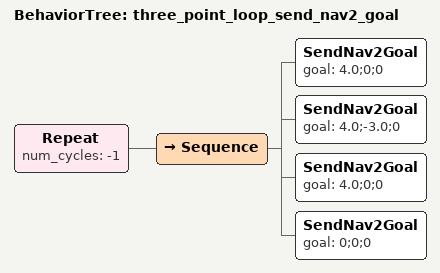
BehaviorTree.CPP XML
<?xml version="1.0" encoding="UTF-8"?>
<root BTCPP_format="4">
  <!-- 三点循环运动行为树（使用 SendNav2Goal，不使用延时） -->
  <BehaviorTree ID="three_point_loop_send_nav2_goal">
    <Repeat num_cycles="-1">
      <Sequence>

        <!-- 第一个目标点 -->
        <SendNav2Goal goal="4.0;0;0"/>

        <!-- 第二个目标点 -->
        <SendNav2Goal goal="4.0;-3.0;0"/>

        <!-- 回到第一个目标点 -->
        <SendNav2Goal goal="4.0;0;0"/>

        <!-- 回到原点 -->
        <SendNav2Goal goal="0;0;0"/>

      </Sequence>
    </Repeat>
  </BehaviorTree>
</root>
